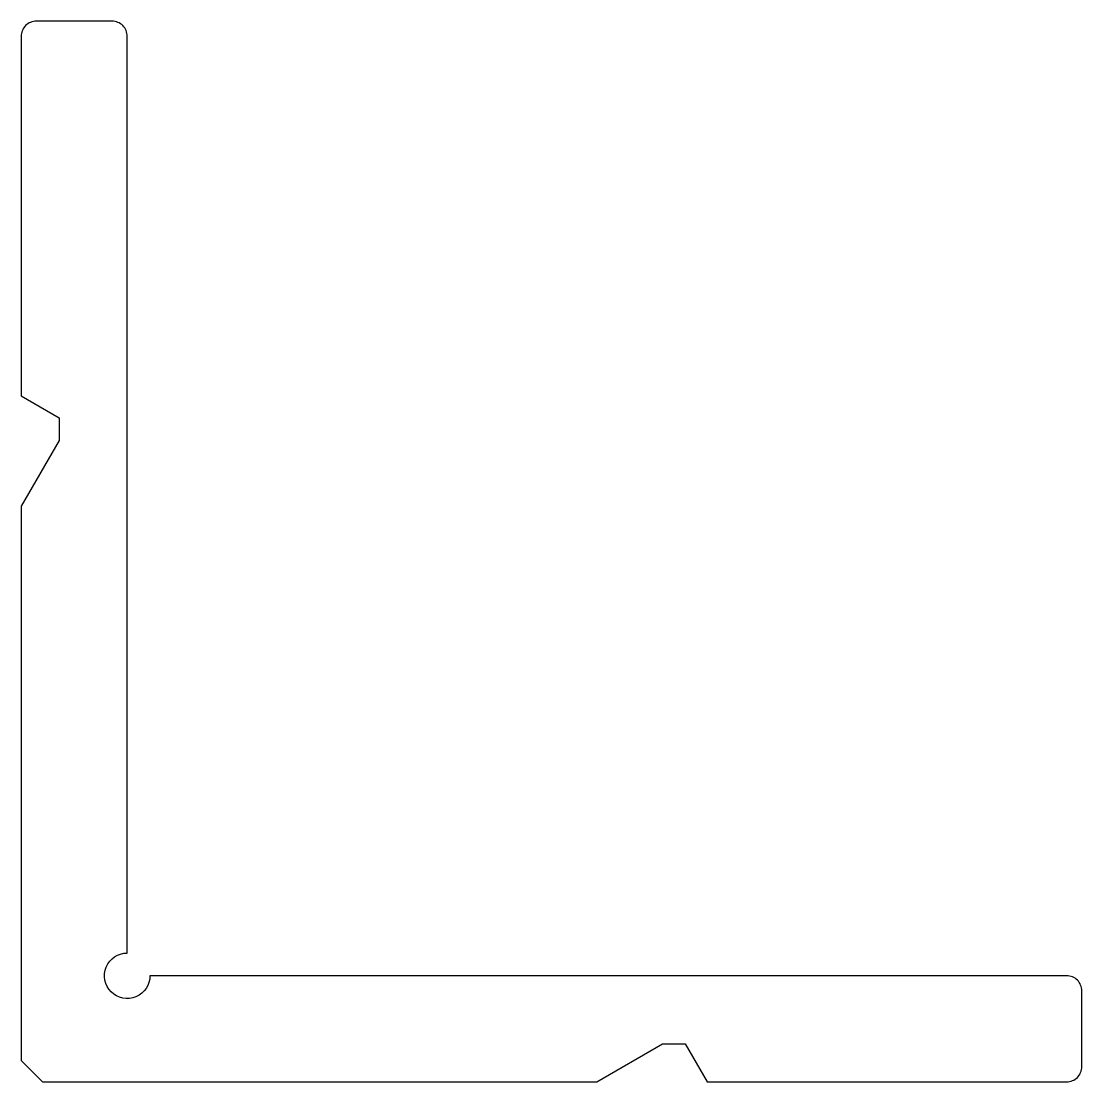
# Model space of a CAD drawing. Extents: x 416.5 to 486.5, y 594.8 to 664.8.
import ezdxf

# ---------------------------------------------------------------- set-up
doc = ezdxf.new("R2010")
doc.units = 0
doc.layers.get('0').update_dxf_attribs({"linetype": 'CONTINUOUS'})

msp = doc.modelspace()

# ---------------------------------------------------------------- linework, layer by layer
at = {"color": 0}
msp.add_lwpolyline([(416.504, 632.825), (416.504, 596.239), (417.918, 594.825), (454.504, 594.825), (458.834, 597.325), (460.334, 597.325), (461.778, 594.825), (485.504, 594.825, 0.414214), (486.504, 595.825), (486.504, 600.825, 0.414214), (485.504, 601.825), (425.004, 601.825, -2.414214), (423.504, 603.325), (423.504, 663.825, 0.414214), (422.504, 664.825), (417.504, 664.825, 0.414214), (416.504, 663.825), (416.504, 640.098), (419.004, 638.655), (419.004, 637.155)], format="xyb", close=True, dxfattribs=at)

doc.saveas('drawing.dxf')
